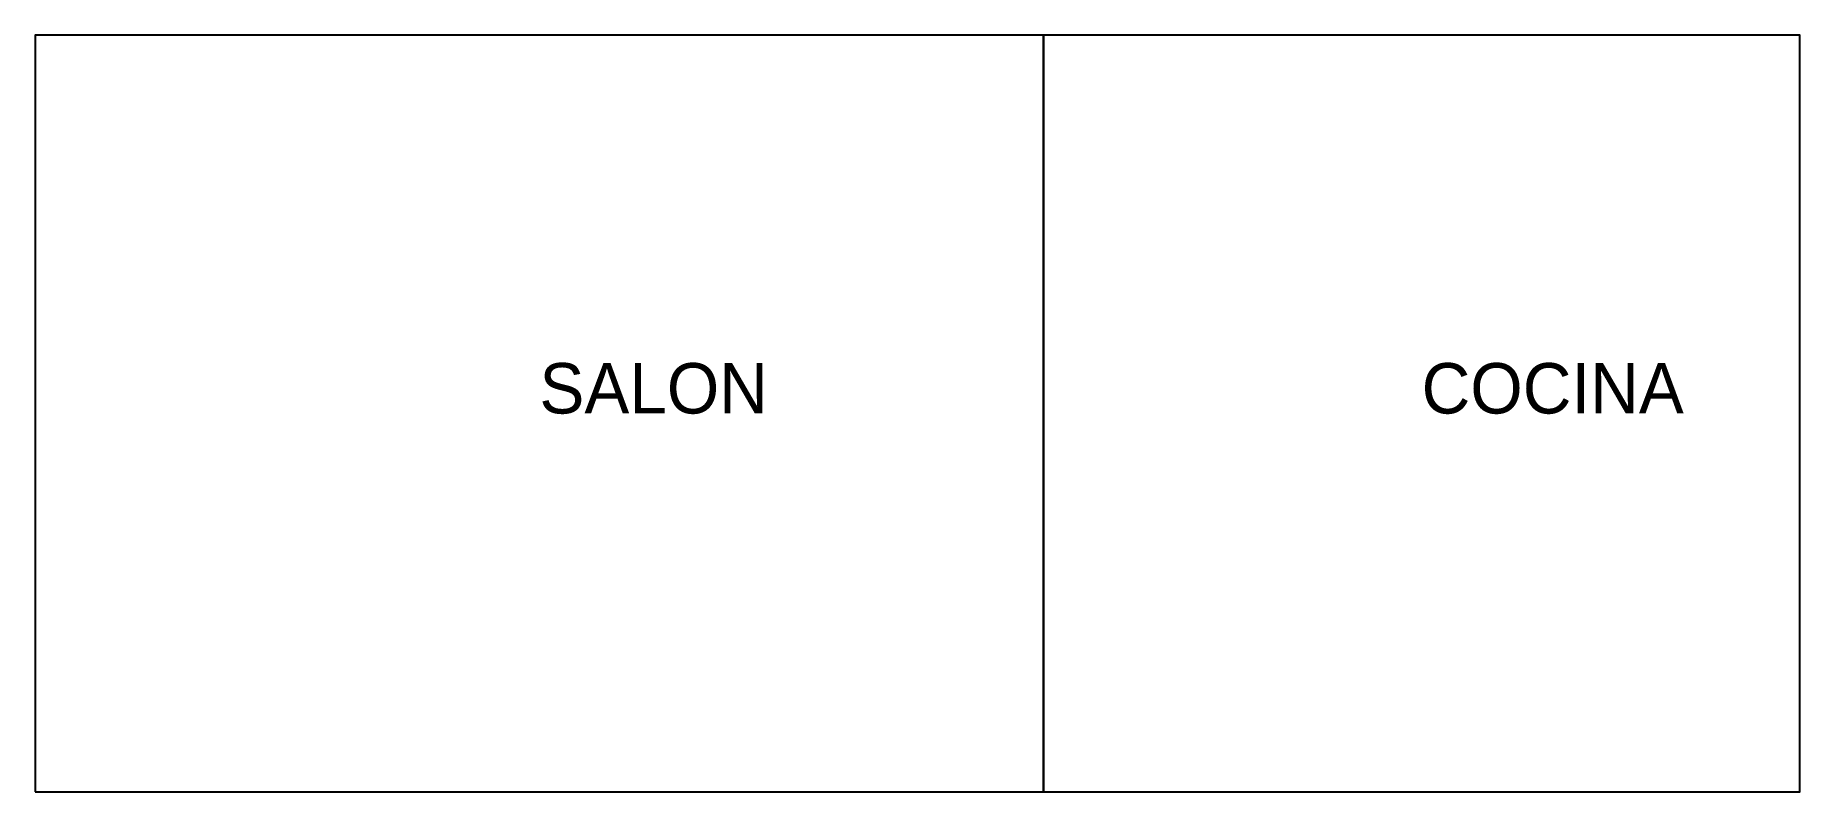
# Model space of a CAD drawing. Header units: metres. Extents: x 440000 to 440007, y 4474000 to 4474003.
import ezdxf

# ---------------------------------------------------------------- set-up
doc = ezdxf.new("R2010")
doc.units = ezdxf.units.M

msp = doc.modelspace()

# ---------------------------------------------------------------- linework, layer by layer
at = {"layer": 'ESTANCIAS'}
for points in [[(440000, 4474000), (440004, 4474000), (440004, 4474003), (440000, 4474003)], [(440004, 4474000), (440007, 4474000), (440007, 4474003), (440004, 4474003)]]:
    msp.add_lwpolyline(points, close=True, dxfattribs=at)

# ---------------------------------------------------------------- texts
for s, p in [('SALON', (440002, 4474001.5)), ('COCINA', (440005.5, 4474001.5))]:
    msp.add_text(s, height=0.2, dxfattribs=at).set_placement(p)

doc.saveas('drawing.dxf')
